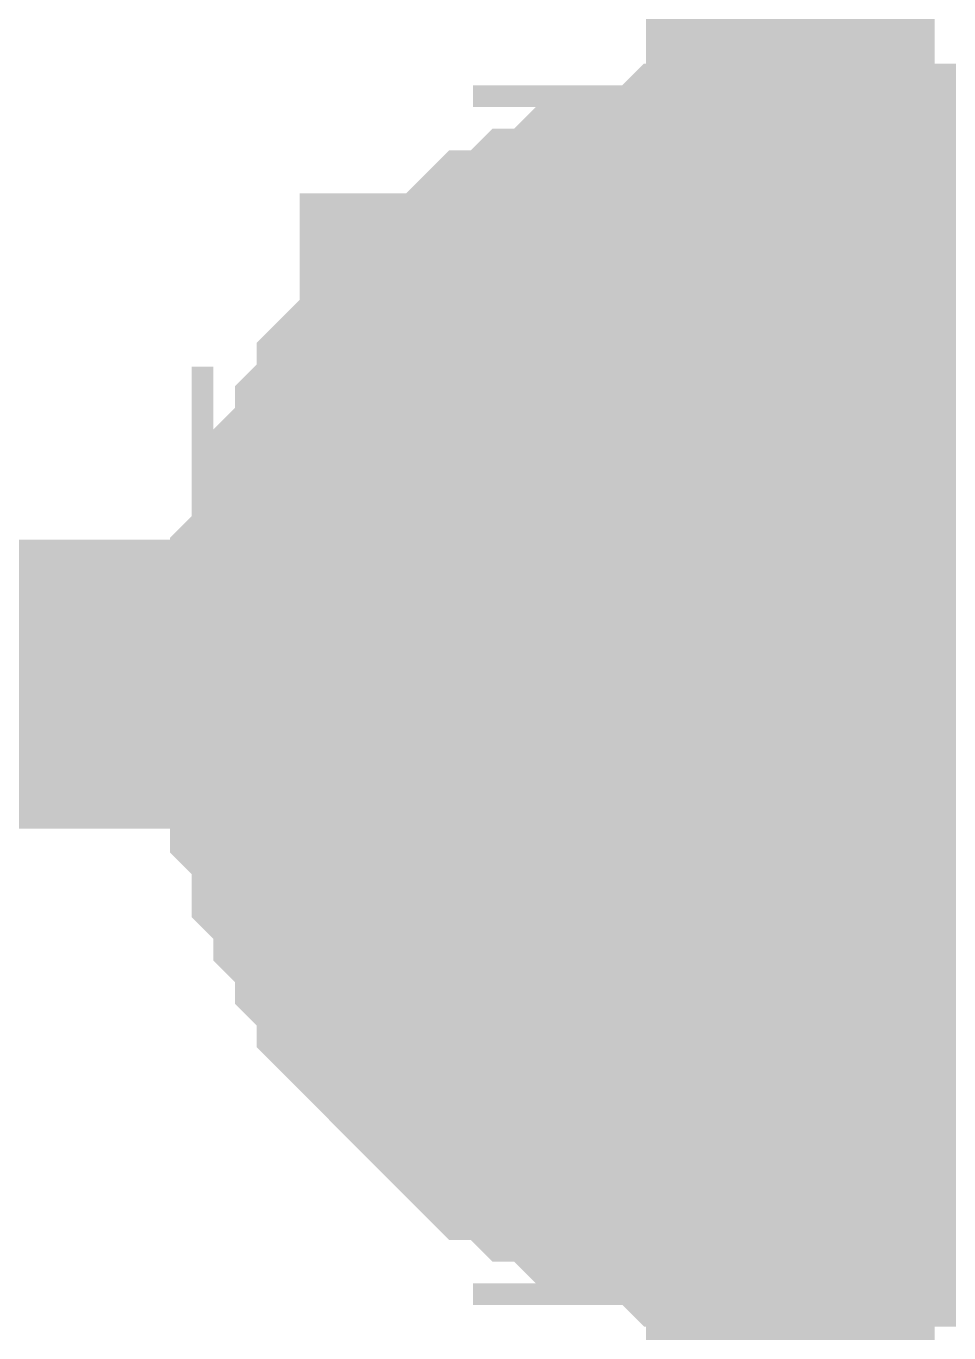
# Model space of a CAD drawing. Header units: inches. Extents: x 0 to 22.3, y 0 to 15.7.
# Drawn here: x 15.9688 to 16.0065, y 13.7729 to 13.8263 of the extents above; entities that cross this region are included whole.
import ezdxf

# ---------------------------------------------------------------- set-up
doc = ezdxf.new("R2010")
doc.units = ezdxf.units.IN
doc.header["$MEASUREMENT"] = 0
doc.layers.add('Sheet', color=255, linetype='Continuous')

msp = doc.modelspace()

# ---------------------------------------------------------------- linework, layer by layer
at = {"layer": 'Sheet'}
for points in [[(16.000056, 13.699488, 0.0118, 0.0118, 0), (16.000056, 13.799381, 0.0118, 0.0118, 0), (16.000056, 13.999167, 0.0118, 0.0118, 0), (16.000056, 14.09906, 0.0118, 0.0118, 0)], [(15.980606, 13.799381, 0.0118, 0.0118, 0), (15.980606, 13.800265, 0.0118, 0.0118, 0), (15.980606, 13.801149, 0.0118, 0.0118, 0), (15.980606, 13.802033, 0.0118, 0.0118, 0), (15.980606, 13.802917, 0.0118, 0.0118, 0), (15.98149, 13.803801, 0.0118, 0.0118, 0), (15.98149, 13.804685, 0.0118, 0.0118, 0), (15.98149, 13.806453, 0.0118, 0.0118, 0), (15.982374, 13.806453, 0.0118, 0.0118, 0), (15.982374, 13.807337, 0.0118, 0.0118, 0), (15.983258, 13.808221, 0.0118, 0.0118, 0), (15.983258, 13.809105, 0.0118, 0.0118, 0), (15.984142, 13.809989, 0.0118, 0.0118, 0), (15.984142, 13.810873, 0.0118, 0.0118, 0), (15.985026, 13.811757, 0.0118, 0.0118, 0), (15.98591, 13.812641, 0.0118, 0.0118, 0), (15.98591, 13.813525, 0.0118, 0.0118, 0), (15.986794, 13.813525, 0.0118, 0.0118, 0), (15.987678, 13.814409, 0.0118, 0.0118, 0), (15.988562, 13.815293, 0.0118, 0.0118, 0), (15.989447, 13.815293, 0.0118, 0.0118, 0), (15.990331, 13.816177, 0.0118, 0.0118, 0), (15.991215, 13.816177, 0.0118, 0.0118, 0), (15.992099, 13.817061, 0.0118, 0.0118, 0), (15.992983, 13.817061, 0.0118, 0.0118, 0), (15.992983, 13.817945, 0.0118, 0.0118, 0), (15.994751, 13.817945, 0.0118, 0.0118, 0), (15.995635, 13.817945, 0.0118, 0.0118, 0), (15.996519, 13.818829, 0.0118, 0.0118, 0), (15.997403, 13.818829, 0.0118, 0.0118, 0), (15.998287, 13.818829, 0.0118, 0.0118, 0), (15.999171, 13.818829, 0.0118, 0.0118, 0), (16.000056, 13.818829, 0.0118, 0.0118, 0)], [(15.980606, 13.799381, 0.0118, 0.0118, 0), (15.980606, 13.800265, 0.0118, 0.0118, 0), (15.980606, 13.801149, 0.0118, 0.0118, 0), (15.980606, 13.802033, 0.0118, 0.0118, 0), (15.980606, 13.802917, 0.0118, 0.0118, 0), (15.98149, 13.803801, 0.0118, 0.0118, 0), (15.98149, 13.804685, 0.0118, 0.0118, 0), (15.98149, 13.806453, 0.0118, 0.0118, 0), (15.982374, 13.806453, 0.0118, 0.0118, 0), (15.982374, 13.807337, 0.0118, 0.0118, 0), (15.983258, 13.808221, 0.0118, 0.0118, 0), (15.983258, 13.809105, 0.0118, 0.0118, 0), (15.984142, 13.809989, 0.0118, 0.0118, 0), (15.984142, 13.810873, 0.0118, 0.0118, 0), (15.985026, 13.811757, 0.0118, 0.0118, 0), (15.98591, 13.812641, 0.0118, 0.0118, 0), (15.98591, 13.813525, 0.0118, 0.0118, 0), (15.986794, 13.813525, 0.0118, 0.0118, 0), (15.987678, 13.814409, 0.0118, 0.0118, 0), (15.988562, 13.815293, 0.0118, 0.0118, 0), (15.989447, 13.815293, 0.0118, 0.0118, 0), (15.990331, 13.816177, 0.0118, 0.0118, 0), (15.991215, 13.816177, 0.0118, 0.0118, 0), (15.992099, 13.817061, 0.0118, 0.0118, 0), (15.992983, 13.817061, 0.0118, 0.0118, 0), (15.992983, 13.817945, 0.0118, 0.0118, 0), (15.994751, 13.817945, 0.0118, 0.0118, 0), (15.995635, 13.817945, 0.0118, 0.0118, 0), (15.996519, 13.818829, 0.0118, 0.0118, 0), (15.997403, 13.818829, 0.0118, 0.0118, 0), (15.998287, 13.818829, 0.0118, 0.0118, 0), (15.999171, 13.818829, 0.0118, 0.0118, 0), (16.000056, 13.818829, 0.0118, 0.0118, 0)], [(15.980606, 13.799381, 0.0118, 0.0118, 0), (15.980606, 13.800265, 0.0118, 0.0118, 0), (15.980606, 13.801149, 0.0118, 0.0118, 0), (15.980606, 13.802033, 0.0118, 0.0118, 0), (15.980606, 13.802917, 0.0118, 0.0118, 0), (15.98149, 13.803801, 0.0118, 0.0118, 0), (15.98149, 13.804685, 0.0118, 0.0118, 0), (15.98149, 13.806453, 0.0118, 0.0118, 0), (15.982374, 13.806453, 0.0118, 0.0118, 0), (15.982374, 13.807337, 0.0118, 0.0118, 0), (15.983258, 13.808221, 0.0118, 0.0118, 0), (15.983258, 13.809105, 0.0118, 0.0118, 0), (15.984142, 13.809989, 0.0118, 0.0118, 0), (15.984142, 13.810873, 0.0118, 0.0118, 0), (15.985026, 13.811757, 0.0118, 0.0118, 0), (15.98591, 13.812641, 0.0118, 0.0118, 0), (15.98591, 13.813525, 0.0118, 0.0118, 0), (15.986794, 13.813525, 0.0118, 0.0118, 0), (15.987678, 13.814409, 0.0118, 0.0118, 0), (15.988562, 13.815293, 0.0118, 0.0118, 0), (15.989447, 13.815293, 0.0118, 0.0118, 0), (15.990331, 13.816177, 0.0118, 0.0118, 0), (15.991215, 13.816177, 0.0118, 0.0118, 0), (15.992099, 13.817061, 0.0118, 0.0118, 0), (15.992983, 13.817061, 0.0118, 0.0118, 0), (15.992983, 13.817945, 0.0118, 0.0118, 0), (15.994751, 13.817945, 0.0118, 0.0118, 0), (15.995635, 13.817945, 0.0118, 0.0118, 0), (15.996519, 13.818829, 0.0118, 0.0118, 0), (15.997403, 13.818829, 0.0118, 0.0118, 0), (15.998287, 13.818829, 0.0118, 0.0118, 0), (15.999171, 13.818829, 0.0118, 0.0118, 0), (16.000056, 13.818829, 0.0118, 0.0118, 0)], [(15.980606, 13.799381, 0.0118, 0.0118, 0), (15.980606, 13.800265, 0.0118, 0.0118, 0), (15.980606, 13.801149, 0.0118, 0.0118, 0), (15.980606, 13.802033, 0.0118, 0.0118, 0), (15.980606, 13.802917, 0.0118, 0.0118, 0), (15.98149, 13.803801, 0.0118, 0.0118, 0), (15.98149, 13.804685, 0.0118, 0.0118, 0), (15.98149, 13.806453, 0.0118, 0.0118, 0), (15.982374, 13.806453, 0.0118, 0.0118, 0), (15.982374, 13.807337, 0.0118, 0.0118, 0), (15.983258, 13.808221, 0.0118, 0.0118, 0), (15.983258, 13.809105, 0.0118, 0.0118, 0), (15.984142, 13.809989, 0.0118, 0.0118, 0), (15.984142, 13.810873, 0.0118, 0.0118, 0), (15.985026, 13.811757, 0.0118, 0.0118, 0), (15.98591, 13.812641, 0.0118, 0.0118, 0), (15.98591, 13.813525, 0.0118, 0.0118, 0), (15.986794, 13.813525, 0.0118, 0.0118, 0), (15.987678, 13.814409, 0.0118, 0.0118, 0), (15.988562, 13.815293, 0.0118, 0.0118, 0), (15.989447, 13.815293, 0.0118, 0.0118, 0), (15.990331, 13.816177, 0.0118, 0.0118, 0), (15.991215, 13.816177, 0.0118, 0.0118, 0), (15.992099, 13.817061, 0.0118, 0.0118, 0), (15.992983, 13.817061, 0.0118, 0.0118, 0), (15.992983, 13.817945, 0.0118, 0.0118, 0), (15.994751, 13.817945, 0.0118, 0.0118, 0), (15.995635, 13.817945, 0.0118, 0.0118, 0), (15.996519, 13.818829, 0.0118, 0.0118, 0), (15.997403, 13.818829, 0.0118, 0.0118, 0), (15.998287, 13.818829, 0.0118, 0.0118, 0), (15.999171, 13.818829, 0.0118, 0.0118, 0), (16.000056, 13.818829, 0.0118, 0.0118, 0)], [(16.000056, 13.818829, 0.0118, 0.0118, 0), (16.000056, 13.818829, 0.0118, 0.0118, 0)], [(16.000056, 13.818829, 0.0118, 0.0118, 0), (16.00094, 13.818829, 0.0118, 0.0118, 0), (16.001824, 13.818829, 0.0118, 0.0118, 0), (16.003592, 13.818829, 0.0118, 0.0118, 0), (16.004476, 13.818829, 0.0118, 0.0118, 0), (16.00536, 13.817945, 0.0118, 0.0118, 0), (16.006244, 13.817945, 0.0118, 0.0118, 0), (16.007128, 13.817945, 0.0118, 0.0118, 0), (16.008012, 13.817061, 0.0118, 0.0118, 0), (16.008896, 13.817061, 0.0118, 0.0118, 0), (16.00978, 13.816177, 0.0118, 0.0118, 0), (16.010664, 13.816177, 0.0118, 0.0118, 0), (16.011549, 13.815293, 0.0118, 0.0118, 0), (16.012433, 13.815293, 0.0118, 0.0118, 0)], [(16.000056, 13.818829, 0.0118, 0.0118, 0), (16.000056, 13.818829, 0.0118, 0.0118, 0)], [(16.000056, 13.818829, 0.0118, 0.0118, 0), (16.00094, 13.818829, 0.0118, 0.0118, 0), (16.001824, 13.818829, 0.0118, 0.0118, 0), (16.003592, 13.818829, 0.0118, 0.0118, 0), (16.004476, 13.818829, 0.0118, 0.0118, 0), (16.00536, 13.817945, 0.0118, 0.0118, 0), (16.006244, 13.817945, 0.0118, 0.0118, 0), (16.007128, 13.817945, 0.0118, 0.0118, 0), (16.008012, 13.817061, 0.0118, 0.0118, 0), (16.008896, 13.817061, 0.0118, 0.0118, 0), (16.00978, 13.816177, 0.0118, 0.0118, 0), (16.010664, 13.816177, 0.0118, 0.0118, 0), (16.011549, 13.815293, 0.0118, 0.0118, 0), (16.012433, 13.815293, 0.0118, 0.0118, 0)], [(16.000056, 13.818829, 0.0118, 0.0118, 0), (16.000056, 13.818829, 0.0118, 0.0118, 0)], [(16.000056, 13.818829, 0.0118, 0.0118, 0), (16.00094, 13.818829, 0.0118, 0.0118, 0), (16.001824, 13.818829, 0.0118, 0.0118, 0), (16.003592, 13.818829, 0.0118, 0.0118, 0), (16.004476, 13.818829, 0.0118, 0.0118, 0), (16.00536, 13.817945, 0.0118, 0.0118, 0), (16.006244, 13.817945, 0.0118, 0.0118, 0), (16.007128, 13.817945, 0.0118, 0.0118, 0), (16.008012, 13.817061, 0.0118, 0.0118, 0), (16.008896, 13.817061, 0.0118, 0.0118, 0), (16.00978, 13.816177, 0.0118, 0.0118, 0), (16.010664, 13.816177, 0.0118, 0.0118, 0), (16.011549, 13.815293, 0.0118, 0.0118, 0), (16.012433, 13.815293, 0.0118, 0.0118, 0)], [(16.000056, 13.818829, 0.0118, 0.0118, 0), (16.000056, 13.818829, 0.0118, 0.0118, 0)], [(16.000056, 13.818829, 0.0118, 0.0118, 0), (16.00094, 13.818829, 0.0118, 0.0118, 0), (16.001824, 13.818829, 0.0118, 0.0118, 0), (16.003592, 13.818829, 0.0118, 0.0118, 0), (16.004476, 13.818829, 0.0118, 0.0118, 0), (16.00536, 13.817945, 0.0118, 0.0118, 0), (16.006244, 13.817945, 0.0118, 0.0118, 0), (16.007128, 13.817945, 0.0118, 0.0118, 0), (16.008012, 13.817061, 0.0118, 0.0118, 0), (16.008896, 13.817061, 0.0118, 0.0118, 0), (16.00978, 13.816177, 0.0118, 0.0118, 0), (16.010664, 13.816177, 0.0118, 0.0118, 0), (16.011549, 13.815293, 0.0118, 0.0118, 0), (16.012433, 13.815293, 0.0118, 0.0118, 0)], [(15.980606, 13.799381, 0.0039, 0.0039, 0), (15.980606, 13.800265, 0.0039, 0.0039, 0), (15.980606, 13.801149, 0.0039, 0.0039, 0), (15.980606, 13.802033, 0.0039, 0.0039, 0), (15.980606, 13.802917, 0.0039, 0.0039, 0), (15.98149, 13.803801, 0.0039, 0.0039, 0), (15.98149, 13.804685, 0.0039, 0.0039, 0), (15.98149, 13.806453, 0.0039, 0.0039, 0), (15.982374, 13.806453, 0.0039, 0.0039, 0), (15.982374, 13.807337, 0.0039, 0.0039, 0), (15.983258, 13.808221, 0.0039, 0.0039, 0), (15.983258, 13.809105, 0.0039, 0.0039, 0), (15.984142, 13.809989, 0.0039, 0.0039, 0), (15.984142, 13.810873, 0.0039, 0.0039, 0), (15.985026, 13.811757, 0.0039, 0.0039, 0), (15.98591, 13.812641, 0.0039, 0.0039, 0), (15.98591, 13.813525, 0.0039, 0.0039, 0), (15.986794, 13.813525, 0.0039, 0.0039, 0), (15.987678, 13.814409, 0.0039, 0.0039, 0), (15.988562, 13.815293, 0.0039, 0.0039, 0), (15.989447, 13.815293, 0.0039, 0.0039, 0), (15.990331, 13.816177, 0.0039, 0.0039, 0), (15.991215, 13.816177, 0.0039, 0.0039, 0), (15.992099, 13.817061, 0.0039, 0.0039, 0), (15.992983, 13.817061, 0.0039, 0.0039, 0), (15.992983, 13.817945, 0.0039, 0.0039, 0), (15.994751, 13.817945, 0.0039, 0.0039, 0), (15.995635, 13.817945, 0.0039, 0.0039, 0), (15.996519, 13.818829, 0.0039, 0.0039, 0), (15.997403, 13.818829, 0.0039, 0.0039, 0), (15.998287, 13.818829, 0.0039, 0.0039, 0), (15.999171, 13.818829, 0.0039, 0.0039, 0), (16.000056, 13.818829, 0.0039, 0.0039, 0)], [(15.980606, 13.799381, 0.0039, 0.0039, 0), (15.980606, 13.800265, 0.0039, 0.0039, 0), (15.980606, 13.801149, 0.0039, 0.0039, 0), (15.980606, 13.802033, 0.0039, 0.0039, 0), (15.980606, 13.802917, 0.0039, 0.0039, 0), (15.98149, 13.803801, 0.0039, 0.0039, 0), (15.98149, 13.804685, 0.0039, 0.0039, 0), (15.98149, 13.806453, 0.0039, 0.0039, 0), (15.982374, 13.806453, 0.0039, 0.0039, 0), (15.982374, 13.807337, 0.0039, 0.0039, 0), (15.983258, 13.808221, 0.0039, 0.0039, 0), (15.983258, 13.809105, 0.0039, 0.0039, 0), (15.984142, 13.809989, 0.0039, 0.0039, 0), (15.984142, 13.810873, 0.0039, 0.0039, 0), (15.985026, 13.811757, 0.0039, 0.0039, 0), (15.98591, 13.812641, 0.0039, 0.0039, 0), (15.98591, 13.813525, 0.0039, 0.0039, 0), (15.986794, 13.813525, 0.0039, 0.0039, 0), (15.987678, 13.814409, 0.0039, 0.0039, 0), (15.988562, 13.815293, 0.0039, 0.0039, 0), (15.989447, 13.815293, 0.0039, 0.0039, 0), (15.990331, 13.816177, 0.0039, 0.0039, 0), (15.991215, 13.816177, 0.0039, 0.0039, 0), (15.992099, 13.817061, 0.0039, 0.0039, 0), (15.992983, 13.817061, 0.0039, 0.0039, 0), (15.992983, 13.817945, 0.0039, 0.0039, 0), (15.994751, 13.817945, 0.0039, 0.0039, 0), (15.995635, 13.817945, 0.0039, 0.0039, 0), (15.996519, 13.818829, 0.0039, 0.0039, 0), (15.997403, 13.818829, 0.0039, 0.0039, 0), (15.998287, 13.818829, 0.0039, 0.0039, 0), (15.999171, 13.818829, 0.0039, 0.0039, 0), (16.000056, 13.818829, 0.0039, 0.0039, 0)], [(15.980606, 13.799381, 0.0039, 0.0039, 0), (15.980606, 13.800265, 0.0039, 0.0039, 0), (15.980606, 13.801149, 0.0039, 0.0039, 0), (15.980606, 13.802033, 0.0039, 0.0039, 0), (15.980606, 13.802917, 0.0039, 0.0039, 0), (15.98149, 13.803801, 0.0039, 0.0039, 0), (15.98149, 13.804685, 0.0039, 0.0039, 0), (15.98149, 13.806453, 0.0039, 0.0039, 0), (15.982374, 13.806453, 0.0039, 0.0039, 0), (15.982374, 13.807337, 0.0039, 0.0039, 0), (15.983258, 13.808221, 0.0039, 0.0039, 0), (15.983258, 13.809105, 0.0039, 0.0039, 0), (15.984142, 13.809989, 0.0039, 0.0039, 0), (15.984142, 13.810873, 0.0039, 0.0039, 0), (15.985026, 13.811757, 0.0039, 0.0039, 0), (15.98591, 13.812641, 0.0039, 0.0039, 0), (15.98591, 13.813525, 0.0039, 0.0039, 0), (15.986794, 13.813525, 0.0039, 0.0039, 0), (15.987678, 13.814409, 0.0039, 0.0039, 0), (15.988562, 13.815293, 0.0039, 0.0039, 0), (15.989447, 13.815293, 0.0039, 0.0039, 0), (15.990331, 13.816177, 0.0039, 0.0039, 0), (15.991215, 13.816177, 0.0039, 0.0039, 0), (15.992099, 13.817061, 0.0039, 0.0039, 0), (15.992983, 13.817061, 0.0039, 0.0039, 0), (15.992983, 13.817945, 0.0039, 0.0039, 0), (15.994751, 13.817945, 0.0039, 0.0039, 0), (15.995635, 13.817945, 0.0039, 0.0039, 0), (15.996519, 13.818829, 0.0039, 0.0039, 0), (15.997403, 13.818829, 0.0039, 0.0039, 0), (15.998287, 13.818829, 0.0039, 0.0039, 0), (15.999171, 13.818829, 0.0039, 0.0039, 0), (16.000056, 13.818829, 0.0039, 0.0039, 0)], [(15.980606, 13.799381, 0.0039, 0.0039, 0), (15.980606, 13.800265, 0.0039, 0.0039, 0), (15.980606, 13.801149, 0.0039, 0.0039, 0), (15.980606, 13.802033, 0.0039, 0.0039, 0), (15.980606, 13.802917, 0.0039, 0.0039, 0), (15.98149, 13.803801, 0.0039, 0.0039, 0), (15.98149, 13.804685, 0.0039, 0.0039, 0), (15.98149, 13.806453, 0.0039, 0.0039, 0), (15.982374, 13.806453, 0.0039, 0.0039, 0), (15.982374, 13.807337, 0.0039, 0.0039, 0), (15.983258, 13.808221, 0.0039, 0.0039, 0), (15.983258, 13.809105, 0.0039, 0.0039, 0), (15.984142, 13.809989, 0.0039, 0.0039, 0), (15.984142, 13.810873, 0.0039, 0.0039, 0), (15.985026, 13.811757, 0.0039, 0.0039, 0), (15.98591, 13.812641, 0.0039, 0.0039, 0), (15.98591, 13.813525, 0.0039, 0.0039, 0), (15.986794, 13.813525, 0.0039, 0.0039, 0), (15.987678, 13.814409, 0.0039, 0.0039, 0), (15.988562, 13.815293, 0.0039, 0.0039, 0), (15.989447, 13.815293, 0.0039, 0.0039, 0), (15.990331, 13.816177, 0.0039, 0.0039, 0), (15.991215, 13.816177, 0.0039, 0.0039, 0), (15.992099, 13.817061, 0.0039, 0.0039, 0), (15.992983, 13.817061, 0.0039, 0.0039, 0), (15.992983, 13.817945, 0.0039, 0.0039, 0), (15.994751, 13.817945, 0.0039, 0.0039, 0), (15.995635, 13.817945, 0.0039, 0.0039, 0), (15.996519, 13.818829, 0.0039, 0.0039, 0), (15.997403, 13.818829, 0.0039, 0.0039, 0), (15.998287, 13.818829, 0.0039, 0.0039, 0), (15.999171, 13.818829, 0.0039, 0.0039, 0), (16.000056, 13.818829, 0.0039, 0.0039, 0)], [(16.000056, 13.818829, 0.0039, 0.0039, 0), (16.000056, 13.818829, 0.0039, 0.0039, 0)], [(16.000056, 13.818829, 0.0039, 0.0039, 0), (16.00094, 13.818829, 0.0039, 0.0039, 0), (16.001824, 13.818829, 0.0039, 0.0039, 0), (16.003592, 13.818829, 0.0039, 0.0039, 0), (16.004476, 13.818829, 0.0039, 0.0039, 0), (16.00536, 13.817945, 0.0039, 0.0039, 0), (16.006244, 13.817945, 0.0039, 0.0039, 0), (16.007128, 13.817945, 0.0039, 0.0039, 0), (16.008012, 13.817061, 0.0039, 0.0039, 0), (16.008896, 13.817061, 0.0039, 0.0039, 0)], [(16.000056, 13.818829, 0.0039, 0.0039, 0), (16.000056, 13.818829, 0.0039, 0.0039, 0)], [(16.000056, 13.818829, 0.0039, 0.0039, 0), (16.00094, 13.818829, 0.0039, 0.0039, 0), (16.001824, 13.818829, 0.0039, 0.0039, 0), (16.003592, 13.818829, 0.0039, 0.0039, 0), (16.004476, 13.818829, 0.0039, 0.0039, 0), (16.00536, 13.817945, 0.0039, 0.0039, 0), (16.006244, 13.817945, 0.0039, 0.0039, 0), (16.007128, 13.817945, 0.0039, 0.0039, 0), (16.008012, 13.817061, 0.0039, 0.0039, 0), (16.008896, 13.817061, 0.0039, 0.0039, 0)], [(16.000056, 13.818829, 0.0039, 0.0039, 0), (16.000056, 13.818829, 0.0039, 0.0039, 0)], [(16.000056, 13.818829, 0.0039, 0.0039, 0), (16.00094, 13.818829, 0.0039, 0.0039, 0), (16.001824, 13.818829, 0.0039, 0.0039, 0), (16.003592, 13.818829, 0.0039, 0.0039, 0), (16.004476, 13.818829, 0.0039, 0.0039, 0), (16.00536, 13.817945, 0.0039, 0.0039, 0), (16.006244, 13.817945, 0.0039, 0.0039, 0), (16.007128, 13.817945, 0.0039, 0.0039, 0), (16.008012, 13.817061, 0.0039, 0.0039, 0), (16.008896, 13.817061, 0.0039, 0.0039, 0)], [(16.000056, 13.818829, 0.0039, 0.0039, 0), (16.000056, 13.818829, 0.0039, 0.0039, 0)], [(16.000056, 13.818829, 0.0039, 0.0039, 0), (16.00094, 13.818829, 0.0039, 0.0039, 0), (16.001824, 13.818829, 0.0039, 0.0039, 0), (16.003592, 13.818829, 0.0039, 0.0039, 0), (16.004476, 13.818829, 0.0039, 0.0039, 0), (16.00536, 13.817945, 0.0039, 0.0039, 0), (16.006244, 13.817945, 0.0039, 0.0039, 0), (16.007128, 13.817945, 0.0039, 0.0039, 0), (16.008012, 13.817061, 0.0039, 0.0039, 0), (16.008896, 13.817061, 0.0039, 0.0039, 0)], [(16.000056, 13.799381, 0.0118, 0.0118, 0), (15.700353, 13.799381, 0.0118, 0.0118, 0)], [(16.000056, 13.779048, 0.0118, 0.0118, 0), (15.999171, 13.779048, 0.0118, 0.0118, 0), (15.998287, 13.779048, 0.0118, 0.0118, 0), (15.997403, 13.779048, 0.0118, 0.0118, 0), (15.996519, 13.779048, 0.0118, 0.0118, 0), (15.995635, 13.779932, 0.0118, 0.0118, 0), (15.994751, 13.779932, 0.0118, 0.0118, 0), (15.992983, 13.779932, 0.0118, 0.0118, 0), (15.992983, 13.780816, 0.0118, 0.0118, 0), (15.992099, 13.780816, 0.0118, 0.0118, 0), (15.991215, 13.7817, 0.0118, 0.0118, 0), (15.990331, 13.7817, 0.0118, 0.0118, 0), (15.989447, 13.782584, 0.0118, 0.0118, 0), (15.988562, 13.782584, 0.0118, 0.0118, 0), (15.987678, 13.783468, 0.0118, 0.0118, 0), (15.986794, 13.784352, 0.0118, 0.0118, 0), (15.98591, 13.785236, 0.0118, 0.0118, 0), (15.98591, 13.785236, 0.0118, 0.0118, 0), (15.985026, 13.78612, 0.0118, 0.0118, 0), (15.984142, 13.787005, 0.0118, 0.0118, 0), (15.984142, 13.787889, 0.0118, 0.0118, 0), (15.983258, 13.788773, 0.0118, 0.0118, 0), (15.983258, 13.789657, 0.0118, 0.0118, 0), (15.982374, 13.790541, 0.0118, 0.0118, 0), (15.982374, 13.791425, 0.0118, 0.0118, 0), (15.98149, 13.792309, 0.0118, 0.0118, 0), (15.98149, 13.793193, 0.0118, 0.0118, 0), (15.98149, 13.794077, 0.0118, 0.0118, 0), (15.980606, 13.794961, 0.0118, 0.0118, 0), (15.980606, 13.795845, 0.0118, 0.0118, 0), (15.980606, 13.797613, 0.0118, 0.0118, 0), (15.980606, 13.798497, 0.0118, 0.0118, 0), (15.980606, 13.799381, 0.0118, 0.0118, 0)], [(15.980606, 13.799381, 0.0118, 0.0118, 0), (15.980606, 13.799381, 0.0118, 0.0118, 0)], [(16.000056, 13.779048, 0.0118, 0.0118, 0), (15.999171, 13.779048, 0.0118, 0.0118, 0), (15.998287, 13.779048, 0.0118, 0.0118, 0), (15.997403, 13.779048, 0.0118, 0.0118, 0), (15.996519, 13.779048, 0.0118, 0.0118, 0), (15.995635, 13.779932, 0.0118, 0.0118, 0), (15.994751, 13.779932, 0.0118, 0.0118, 0), (15.992983, 13.779932, 0.0118, 0.0118, 0), (15.992983, 13.780816, 0.0118, 0.0118, 0), (15.992099, 13.780816, 0.0118, 0.0118, 0), (15.991215, 13.7817, 0.0118, 0.0118, 0), (15.990331, 13.7817, 0.0118, 0.0118, 0), (15.989447, 13.782584, 0.0118, 0.0118, 0), (15.988562, 13.782584, 0.0118, 0.0118, 0), (15.987678, 13.783468, 0.0118, 0.0118, 0), (15.986794, 13.784352, 0.0118, 0.0118, 0), (15.98591, 13.785236, 0.0118, 0.0118, 0), (15.98591, 13.785236, 0.0118, 0.0118, 0), (15.985026, 13.78612, 0.0118, 0.0118, 0), (15.984142, 13.787005, 0.0118, 0.0118, 0), (15.984142, 13.787889, 0.0118, 0.0118, 0), (15.983258, 13.788773, 0.0118, 0.0118, 0), (15.983258, 13.789657, 0.0118, 0.0118, 0), (15.982374, 13.790541, 0.0118, 0.0118, 0), (15.982374, 13.791425, 0.0118, 0.0118, 0), (15.98149, 13.792309, 0.0118, 0.0118, 0), (15.98149, 13.793193, 0.0118, 0.0118, 0), (15.98149, 13.794077, 0.0118, 0.0118, 0), (15.980606, 13.794961, 0.0118, 0.0118, 0), (15.980606, 13.795845, 0.0118, 0.0118, 0), (15.980606, 13.797613, 0.0118, 0.0118, 0), (15.980606, 13.798497, 0.0118, 0.0118, 0), (15.980606, 13.799381, 0.0118, 0.0118, 0)], [(15.980606, 13.799381, 0.0118, 0.0118, 0), (15.980606, 13.799381, 0.0118, 0.0118, 0)], [(16.000056, 13.779048, 0.0118, 0.0118, 0), (15.999171, 13.779048, 0.0118, 0.0118, 0), (15.998287, 13.779048, 0.0118, 0.0118, 0), (15.997403, 13.779048, 0.0118, 0.0118, 0), (15.996519, 13.779048, 0.0118, 0.0118, 0), (15.995635, 13.779932, 0.0118, 0.0118, 0), (15.994751, 13.779932, 0.0118, 0.0118, 0), (15.992983, 13.779932, 0.0118, 0.0118, 0), (15.992983, 13.780816, 0.0118, 0.0118, 0), (15.992099, 13.780816, 0.0118, 0.0118, 0), (15.991215, 13.7817, 0.0118, 0.0118, 0), (15.990331, 13.7817, 0.0118, 0.0118, 0), (15.989447, 13.782584, 0.0118, 0.0118, 0), (15.988562, 13.782584, 0.0118, 0.0118, 0), (15.987678, 13.783468, 0.0118, 0.0118, 0), (15.986794, 13.784352, 0.0118, 0.0118, 0), (15.98591, 13.785236, 0.0118, 0.0118, 0), (15.98591, 13.785236, 0.0118, 0.0118, 0), (15.985026, 13.78612, 0.0118, 0.0118, 0), (15.984142, 13.787005, 0.0118, 0.0118, 0), (15.984142, 13.787889, 0.0118, 0.0118, 0), (15.983258, 13.788773, 0.0118, 0.0118, 0), (15.983258, 13.789657, 0.0118, 0.0118, 0), (15.982374, 13.790541, 0.0118, 0.0118, 0), (15.982374, 13.791425, 0.0118, 0.0118, 0), (15.98149, 13.792309, 0.0118, 0.0118, 0), (15.98149, 13.793193, 0.0118, 0.0118, 0), (15.98149, 13.794077, 0.0118, 0.0118, 0), (15.980606, 13.794961, 0.0118, 0.0118, 0), (15.980606, 13.795845, 0.0118, 0.0118, 0), (15.980606, 13.797613, 0.0118, 0.0118, 0), (15.980606, 13.798497, 0.0118, 0.0118, 0), (15.980606, 13.799381, 0.0118, 0.0118, 0)], [(15.980606, 13.799381, 0.0118, 0.0118, 0), (15.980606, 13.799381, 0.0118, 0.0118, 0)], [(16.000056, 13.779048, 0.0118, 0.0118, 0), (15.999171, 13.779048, 0.0118, 0.0118, 0), (15.998287, 13.779048, 0.0118, 0.0118, 0), (15.997403, 13.779048, 0.0118, 0.0118, 0), (15.996519, 13.779048, 0.0118, 0.0118, 0), (15.995635, 13.779932, 0.0118, 0.0118, 0), (15.994751, 13.779932, 0.0118, 0.0118, 0), (15.992983, 13.779932, 0.0118, 0.0118, 0), (15.992983, 13.780816, 0.0118, 0.0118, 0), (15.992099, 13.780816, 0.0118, 0.0118, 0), (15.991215, 13.7817, 0.0118, 0.0118, 0), (15.990331, 13.7817, 0.0118, 0.0118, 0), (15.989447, 13.782584, 0.0118, 0.0118, 0), (15.988562, 13.782584, 0.0118, 0.0118, 0), (15.987678, 13.783468, 0.0118, 0.0118, 0), (15.986794, 13.784352, 0.0118, 0.0118, 0), (15.98591, 13.785236, 0.0118, 0.0118, 0), (15.98591, 13.785236, 0.0118, 0.0118, 0), (15.985026, 13.78612, 0.0118, 0.0118, 0), (15.984142, 13.787005, 0.0118, 0.0118, 0), (15.984142, 13.787889, 0.0118, 0.0118, 0), (15.983258, 13.788773, 0.0118, 0.0118, 0), (15.983258, 13.789657, 0.0118, 0.0118, 0), (15.982374, 13.790541, 0.0118, 0.0118, 0), (15.982374, 13.791425, 0.0118, 0.0118, 0), (15.98149, 13.792309, 0.0118, 0.0118, 0), (15.98149, 13.793193, 0.0118, 0.0118, 0), (15.98149, 13.794077, 0.0118, 0.0118, 0), (15.980606, 13.794961, 0.0118, 0.0118, 0), (15.980606, 13.795845, 0.0118, 0.0118, 0), (15.980606, 13.797613, 0.0118, 0.0118, 0), (15.980606, 13.798497, 0.0118, 0.0118, 0), (15.980606, 13.799381, 0.0118, 0.0118, 0)], [(15.980606, 13.799381, 0.0118, 0.0118, 0), (15.980606, 13.799381, 0.0118, 0.0118, 0)], [(16.000056, 13.779048, 0.0039, 0.0039, 0), (15.999171, 13.779048, 0.0039, 0.0039, 0), (15.998287, 13.779048, 0.0039, 0.0039, 0), (15.997403, 13.779048, 0.0039, 0.0039, 0), (15.996519, 13.779048, 0.0039, 0.0039, 0), (15.995635, 13.779932, 0.0039, 0.0039, 0), (15.994751, 13.779932, 0.0039, 0.0039, 0), (15.992983, 13.779932, 0.0039, 0.0039, 0), (15.992983, 13.780816, 0.0039, 0.0039, 0), (15.992099, 13.780816, 0.0039, 0.0039, 0), (15.991215, 13.7817, 0.0039, 0.0039, 0), (15.990331, 13.7817, 0.0039, 0.0039, 0), (15.989447, 13.782584, 0.0039, 0.0039, 0), (15.988562, 13.782584, 0.0039, 0.0039, 0), (15.987678, 13.783468, 0.0039, 0.0039, 0), (15.986794, 13.784352, 0.0039, 0.0039, 0), (15.98591, 13.785236, 0.0039, 0.0039, 0), (15.98591, 13.785236, 0.0039, 0.0039, 0), (15.985026, 13.78612, 0.0039, 0.0039, 0), (15.984142, 13.787005, 0.0039, 0.0039, 0), (15.984142, 13.787889, 0.0039, 0.0039, 0), (15.983258, 13.788773, 0.0039, 0.0039, 0), (15.983258, 13.789657, 0.0039, 0.0039, 0), (15.982374, 13.790541, 0.0039, 0.0039, 0), (15.982374, 13.791425, 0.0039, 0.0039, 0), (15.98149, 13.792309, 0.0039, 0.0039, 0), (15.98149, 13.793193, 0.0039, 0.0039, 0), (15.98149, 13.794077, 0.0039, 0.0039, 0), (15.980606, 13.794961, 0.0039, 0.0039, 0), (15.980606, 13.795845, 0.0039, 0.0039, 0), (15.980606, 13.797613, 0.0039, 0.0039, 0), (15.980606, 13.798497, 0.0039, 0.0039, 0), (15.980606, 13.799381, 0.0039, 0.0039, 0)], [(15.980606, 13.799381, 0.0039, 0.0039, 0), (15.980606, 13.799381, 0.0039, 0.0039, 0)], [(16.000056, 13.779048, 0.0039, 0.0039, 0), (15.999171, 13.779048, 0.0039, 0.0039, 0), (15.998287, 13.779048, 0.0039, 0.0039, 0), (15.997403, 13.779048, 0.0039, 0.0039, 0), (15.996519, 13.779048, 0.0039, 0.0039, 0), (15.995635, 13.779932, 0.0039, 0.0039, 0), (15.994751, 13.779932, 0.0039, 0.0039, 0), (15.992983, 13.779932, 0.0039, 0.0039, 0), (15.992983, 13.780816, 0.0039, 0.0039, 0), (15.992099, 13.780816, 0.0039, 0.0039, 0), (15.991215, 13.7817, 0.0039, 0.0039, 0), (15.990331, 13.7817, 0.0039, 0.0039, 0), (15.989447, 13.782584, 0.0039, 0.0039, 0), (15.988562, 13.782584, 0.0039, 0.0039, 0), (15.987678, 13.783468, 0.0039, 0.0039, 0), (15.986794, 13.784352, 0.0039, 0.0039, 0), (15.98591, 13.785236, 0.0039, 0.0039, 0), (15.98591, 13.785236, 0.0039, 0.0039, 0), (15.985026, 13.78612, 0.0039, 0.0039, 0), (15.984142, 13.787005, 0.0039, 0.0039, 0), (15.984142, 13.787889, 0.0039, 0.0039, 0), (15.983258, 13.788773, 0.0039, 0.0039, 0), (15.983258, 13.789657, 0.0039, 0.0039, 0), (15.982374, 13.790541, 0.0039, 0.0039, 0), (15.982374, 13.791425, 0.0039, 0.0039, 0), (15.98149, 13.792309, 0.0039, 0.0039, 0), (15.98149, 13.793193, 0.0039, 0.0039, 0), (15.98149, 13.794077, 0.0039, 0.0039, 0), (15.980606, 13.794961, 0.0039, 0.0039, 0), (15.980606, 13.795845, 0.0039, 0.0039, 0), (15.980606, 13.797613, 0.0039, 0.0039, 0), (15.980606, 13.798497, 0.0039, 0.0039, 0), (15.980606, 13.799381, 0.0039, 0.0039, 0)], [(15.980606, 13.799381, 0.0039, 0.0039, 0), (15.980606, 13.799381, 0.0039, 0.0039, 0)], [(16.000056, 13.779048, 0.0039, 0.0039, 0), (15.999171, 13.779048, 0.0039, 0.0039, 0), (15.998287, 13.779048, 0.0039, 0.0039, 0), (15.997403, 13.779048, 0.0039, 0.0039, 0), (15.996519, 13.779048, 0.0039, 0.0039, 0), (15.995635, 13.779932, 0.0039, 0.0039, 0), (15.994751, 13.779932, 0.0039, 0.0039, 0), (15.992983, 13.779932, 0.0039, 0.0039, 0), (15.992983, 13.780816, 0.0039, 0.0039, 0), (15.992099, 13.780816, 0.0039, 0.0039, 0), (15.991215, 13.7817, 0.0039, 0.0039, 0), (15.990331, 13.7817, 0.0039, 0.0039, 0), (15.989447, 13.782584, 0.0039, 0.0039, 0), (15.988562, 13.782584, 0.0039, 0.0039, 0), (15.987678, 13.783468, 0.0039, 0.0039, 0), (15.986794, 13.784352, 0.0039, 0.0039, 0), (15.98591, 13.785236, 0.0039, 0.0039, 0), (15.98591, 13.785236, 0.0039, 0.0039, 0), (15.985026, 13.78612, 0.0039, 0.0039, 0), (15.984142, 13.787005, 0.0039, 0.0039, 0), (15.984142, 13.787889, 0.0039, 0.0039, 0), (15.983258, 13.788773, 0.0039, 0.0039, 0), (15.983258, 13.789657, 0.0039, 0.0039, 0), (15.982374, 13.790541, 0.0039, 0.0039, 0), (15.982374, 13.791425, 0.0039, 0.0039, 0), (15.98149, 13.792309, 0.0039, 0.0039, 0), (15.98149, 13.793193, 0.0039, 0.0039, 0), (15.98149, 13.794077, 0.0039, 0.0039, 0), (15.980606, 13.794961, 0.0039, 0.0039, 0), (15.980606, 13.795845, 0.0039, 0.0039, 0), (15.980606, 13.797613, 0.0039, 0.0039, 0), (15.980606, 13.798497, 0.0039, 0.0039, 0), (15.980606, 13.799381, 0.0039, 0.0039, 0)], [(15.980606, 13.799381, 0.0039, 0.0039, 0), (15.980606, 13.799381, 0.0039, 0.0039, 0)], [(16.000056, 13.779048, 0.0039, 0.0039, 0), (15.999171, 13.779048, 0.0039, 0.0039, 0), (15.998287, 13.779048, 0.0039, 0.0039, 0), (15.997403, 13.779048, 0.0039, 0.0039, 0), (15.996519, 13.779048, 0.0039, 0.0039, 0), (15.995635, 13.779932, 0.0039, 0.0039, 0), (15.994751, 13.779932, 0.0039, 0.0039, 0), (15.992983, 13.779932, 0.0039, 0.0039, 0), (15.992983, 13.780816, 0.0039, 0.0039, 0), (15.992099, 13.780816, 0.0039, 0.0039, 0), (15.991215, 13.7817, 0.0039, 0.0039, 0), (15.990331, 13.7817, 0.0039, 0.0039, 0), (15.989447, 13.782584, 0.0039, 0.0039, 0), (15.988562, 13.782584, 0.0039, 0.0039, 0), (15.987678, 13.783468, 0.0039, 0.0039, 0), (15.986794, 13.784352, 0.0039, 0.0039, 0), (15.98591, 13.785236, 0.0039, 0.0039, 0), (15.98591, 13.785236, 0.0039, 0.0039, 0), (15.985026, 13.78612, 0.0039, 0.0039, 0), (15.984142, 13.787005, 0.0039, 0.0039, 0), (15.984142, 13.787889, 0.0039, 0.0039, 0), (15.983258, 13.788773, 0.0039, 0.0039, 0), (15.983258, 13.789657, 0.0039, 0.0039, 0), (15.982374, 13.790541, 0.0039, 0.0039, 0), (15.982374, 13.791425, 0.0039, 0.0039, 0), (15.98149, 13.792309, 0.0039, 0.0039, 0), (15.98149, 13.793193, 0.0039, 0.0039, 0), (15.98149, 13.794077, 0.0039, 0.0039, 0), (15.980606, 13.794961, 0.0039, 0.0039, 0), (15.980606, 13.795845, 0.0039, 0.0039, 0), (15.980606, 13.797613, 0.0039, 0.0039, 0), (15.980606, 13.798497, 0.0039, 0.0039, 0), (15.980606, 13.799381, 0.0039, 0.0039, 0)], [(15.980606, 13.799381, 0.0039, 0.0039, 0), (15.980606, 13.799381, 0.0039, 0.0039, 0)], [(16.012433, 13.782584, 0.0118, 0.0118, 0), (16.011549, 13.782584, 0.0118, 0.0118, 0), (16.010664, 13.7817, 0.0118, 0.0118, 0), (16.00978, 13.7817, 0.0118, 0.0118, 0), (16.008896, 13.780816, 0.0118, 0.0118, 0), (16.008012, 13.780816, 0.0118, 0.0118, 0), (16.007128, 13.779932, 0.0118, 0.0118, 0), (16.006244, 13.779932, 0.0118, 0.0118, 0), (16.00536, 13.779932, 0.0118, 0.0118, 0), (16.004476, 13.779048, 0.0118, 0.0118, 0), (16.003592, 13.779048, 0.0118, 0.0118, 0), (16.001824, 13.779048, 0.0118, 0.0118, 0), (16.00094, 13.779048, 0.0118, 0.0118, 0), (16.000056, 13.779048, 0.0118, 0.0118, 0)], [(16.012433, 13.782584, 0.0118, 0.0118, 0), (16.011549, 13.782584, 0.0118, 0.0118, 0), (16.010664, 13.7817, 0.0118, 0.0118, 0), (16.00978, 13.7817, 0.0118, 0.0118, 0), (16.008896, 13.780816, 0.0118, 0.0118, 0), (16.008012, 13.780816, 0.0118, 0.0118, 0), (16.007128, 13.779932, 0.0118, 0.0118, 0), (16.006244, 13.779932, 0.0118, 0.0118, 0), (16.00536, 13.779932, 0.0118, 0.0118, 0), (16.004476, 13.779048, 0.0118, 0.0118, 0), (16.003592, 13.779048, 0.0118, 0.0118, 0), (16.001824, 13.779048, 0.0118, 0.0118, 0), (16.00094, 13.779048, 0.0118, 0.0118, 0), (16.000056, 13.779048, 0.0118, 0.0118, 0)], [(16.012433, 13.782584, 0.0118, 0.0118, 0), (16.011549, 13.782584, 0.0118, 0.0118, 0), (16.010664, 13.7817, 0.0118, 0.0118, 0), (16.00978, 13.7817, 0.0118, 0.0118, 0), (16.008896, 13.780816, 0.0118, 0.0118, 0), (16.008012, 13.780816, 0.0118, 0.0118, 0), (16.007128, 13.779932, 0.0118, 0.0118, 0), (16.006244, 13.779932, 0.0118, 0.0118, 0), (16.00536, 13.779932, 0.0118, 0.0118, 0), (16.004476, 13.779048, 0.0118, 0.0118, 0), (16.003592, 13.779048, 0.0118, 0.0118, 0), (16.001824, 13.779048, 0.0118, 0.0118, 0), (16.00094, 13.779048, 0.0118, 0.0118, 0), (16.000056, 13.779048, 0.0118, 0.0118, 0)], [(16.012433, 13.782584, 0.0118, 0.0118, 0), (16.011549, 13.782584, 0.0118, 0.0118, 0), (16.010664, 13.7817, 0.0118, 0.0118, 0), (16.00978, 13.7817, 0.0118, 0.0118, 0), (16.008896, 13.780816, 0.0118, 0.0118, 0), (16.008012, 13.780816, 0.0118, 0.0118, 0), (16.007128, 13.779932, 0.0118, 0.0118, 0), (16.006244, 13.779932, 0.0118, 0.0118, 0), (16.00536, 13.779932, 0.0118, 0.0118, 0), (16.004476, 13.779048, 0.0118, 0.0118, 0), (16.003592, 13.779048, 0.0118, 0.0118, 0), (16.001824, 13.779048, 0.0118, 0.0118, 0), (16.00094, 13.779048, 0.0118, 0.0118, 0), (16.000056, 13.779048, 0.0118, 0.0118, 0)], [(16.008896, 13.780816, 0.0039, 0.0039, 0), (16.008012, 13.780816, 0.0039, 0.0039, 0), (16.007128, 13.779932, 0.0039, 0.0039, 0), (16.006244, 13.779932, 0.0039, 0.0039, 0), (16.00536, 13.779932, 0.0039, 0.0039, 0), (16.004476, 13.779048, 0.0039, 0.0039, 0), (16.003592, 13.779048, 0.0039, 0.0039, 0), (16.001824, 13.779048, 0.0039, 0.0039, 0), (16.00094, 13.779048, 0.0039, 0.0039, 0), (16.000056, 13.779048, 0.0039, 0.0039, 0)], [(16.008896, 13.780816, 0.0039, 0.0039, 0), (16.008012, 13.780816, 0.0039, 0.0039, 0), (16.007128, 13.779932, 0.0039, 0.0039, 0), (16.006244, 13.779932, 0.0039, 0.0039, 0), (16.00536, 13.779932, 0.0039, 0.0039, 0), (16.004476, 13.779048, 0.0039, 0.0039, 0), (16.003592, 13.779048, 0.0039, 0.0039, 0), (16.001824, 13.779048, 0.0039, 0.0039, 0), (16.00094, 13.779048, 0.0039, 0.0039, 0), (16.000056, 13.779048, 0.0039, 0.0039, 0)], [(16.008896, 13.780816, 0.0039, 0.0039, 0), (16.008012, 13.780816, 0.0039, 0.0039, 0), (16.007128, 13.779932, 0.0039, 0.0039, 0), (16.006244, 13.779932, 0.0039, 0.0039, 0), (16.00536, 13.779932, 0.0039, 0.0039, 0), (16.004476, 13.779048, 0.0039, 0.0039, 0), (16.003592, 13.779048, 0.0039, 0.0039, 0), (16.001824, 13.779048, 0.0039, 0.0039, 0), (16.00094, 13.779048, 0.0039, 0.0039, 0), (16.000056, 13.779048, 0.0039, 0.0039, 0)], [(16.008896, 13.780816, 0.0039, 0.0039, 0), (16.008012, 13.780816, 0.0039, 0.0039, 0), (16.007128, 13.779932, 0.0039, 0.0039, 0), (16.006244, 13.779932, 0.0039, 0.0039, 0), (16.00536, 13.779932, 0.0039, 0.0039, 0), (16.004476, 13.779048, 0.0039, 0.0039, 0), (16.003592, 13.779048, 0.0039, 0.0039, 0), (16.001824, 13.779048, 0.0039, 0.0039, 0), (16.00094, 13.779048, 0.0039, 0.0039, 0), (16.000056, 13.779048, 0.0039, 0.0039, 0)]]:
    msp.add_lwpolyline(points, format="xyseb", dxfattribs=at)
msp.add_lwpolyline([(15.99, 13.8, 0.02, 0.02, 1), (16.01, 13.8, 0.02, 0.02, 1)], format="xyseb", close=True, dxfattribs=at)

doc.saveas('drawing.dxf')
